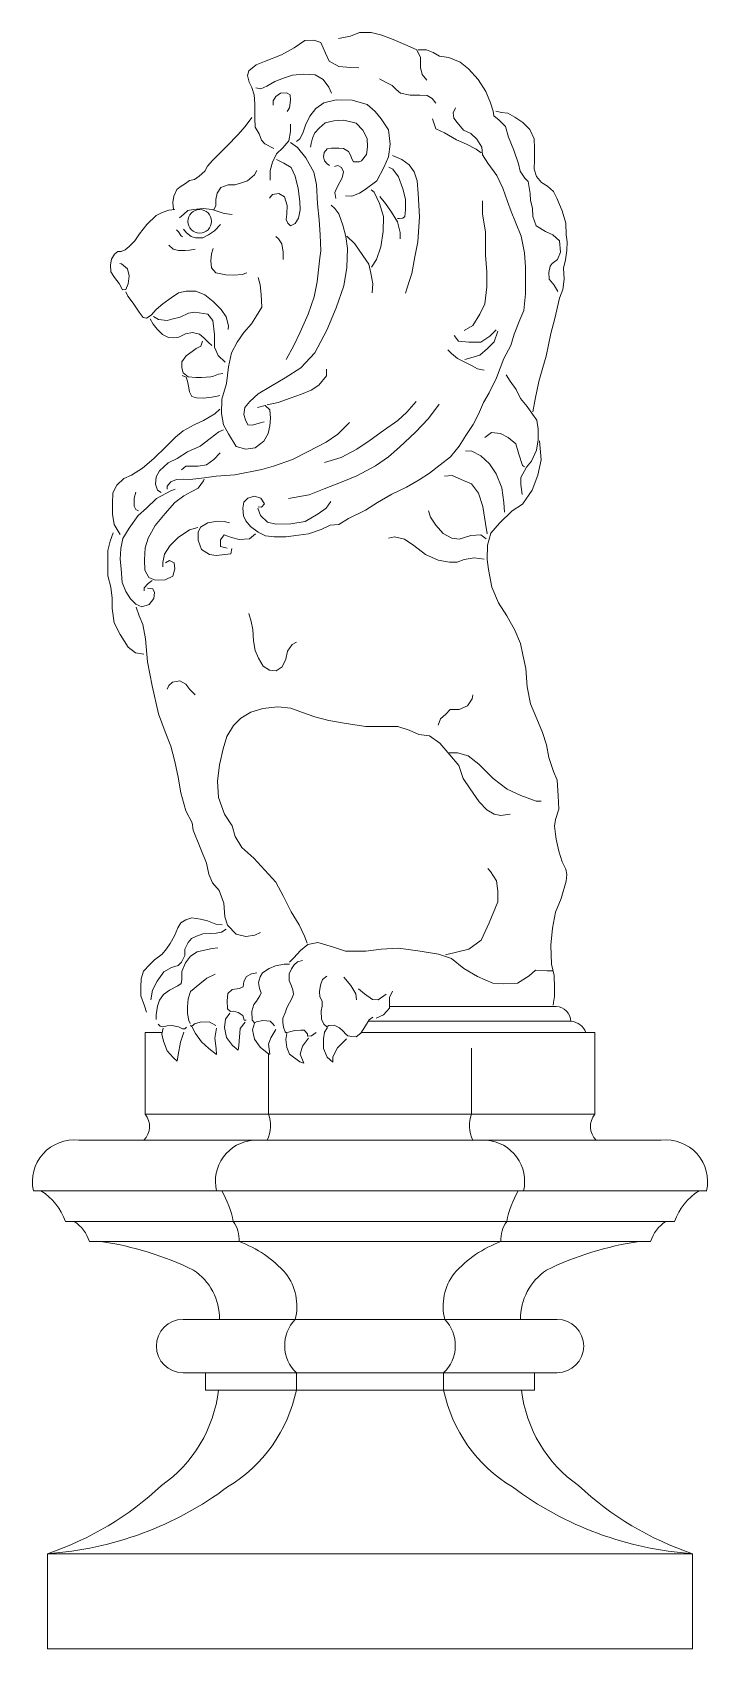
# Model space of a CAD drawing. Extents: x 23259 to 24153, y 21358 to 22248.
# Drawn here: x 23781 to 24152, y 21358 to 22248 of the extents above; entities that cross this region are included whole.
import ezdxf

# ---------------------------------------------------------------- set-up
doc = ezdxf.new("R2010")
doc.units = 0
doc.header["$MEASUREMENT"] = 0
doc.layers.add('www.cadpirate.com', color=7, linetype='CONTINUOUS', lineweight=5)

# ---------------------------------------------------------------- blocks, each defined once
blk = doc.blocks.new('A$C6BB95B9E')
at = {"layer": 'www.cadpirate.com'}
for p, q in [((809.57, 353.57), (717.82, 353.57)), ((583.25, 294.34), (583.25, 339.23)), ((592.71, 339.23), (583.25, 339.23)), ((661.25, 339.23), (660.85, 339.23)), ((830.91, 339.23), (702.3, 339.23)), ((817.67, 345.48), (706.14, 345.48)), ((830.91, 294.34), (830.91, 339.23)), ((763.03, 294.34), (763.03, 330.72)), ((651.13, 294.34), (651.13, 327.55)), ((707.08, 294.34), (583.25, 294.34)), ((707.08, 294.34), (830.91, 294.34)), ((707.08, 280), (546.75, 280)), ((707.08, 280), (867.41, 280)), ((707.08, 252.11), (521.77, 252.11)), ((707.08, 252.11), (892.39, 252.11)), ((707.08, 235.23), (539.4, 235.23)), ((707.08, 235.23), (874.76, 235.23)), ((707.08, 224.22), (552.62, 224.22)), ((707.08, 224.22), (861.54, 224.22)), ((707.08, 181.28), (604.15, 181.28)), ((707.08, 181.28), (810.01, 181.28)), ((707.08, 151.93), (604.15, 151.93)), ((616.52, 142.39), (616.52, 151.93)), ((666.57, 142.39), (666.57, 151.93)), ((707.08, 151.93), (810.01, 151.93)), ((747.59, 142.39), (747.59, 151.93)), ((797.63, 142.39), (797.63, 151.93)), ((707.08, 142.39), (616.52, 142.39)), ((707.08, 142.39), (797.63, 142.39)), ((884.58, 52.28), (529.58, 52.28)), ((529.58, 52.28), (529.58, 0)), ((884.58, 0), (884.58, 52.28)), ((529.58, 0), (884.58, 0))]:
    blk.add_line(p, q, dxfattribs=at)
for points in [[(689.74, 886.54), (696.26, 887.96), (701.35, 890), (707.66, 890), (713.57, 888.37), (719.88, 886.13), (727.62, 882.67), (732.92, 880.44), (734.95, 876.16), (734.95, 870.67), (735.77, 866.8), (738.41, 863.75)], [(654.15, 826.07), (649.28, 828.61), (647.34, 830.71), (646.05, 834.1), (643.95, 837.81), (643.63, 842.65), (643.63, 847.98), (643.69, 850.68), (643.28, 855.57), (642.06, 859.64), (640.64, 862.49), (639.62, 866.15), (640.43, 868.8), (644.51, 872.05), (648.99, 873.88), (658.35, 877.55), (665.28, 881.41), (671.19, 885.48), (676.07, 885.69), (679.94, 884.46), (682.59, 878.56), (684.63, 874.09), (689.92, 871.24), (696.44, 870.63), (700.92, 870.42)], [(733.56, 880.45), (738.18, 880.45), (741.78, 878.91), (745.37, 876.86), (750.51, 876.09), (756.67, 873.52), (761.29, 869.93), (766.68, 864.03), (770.79, 857.36), (773.36, 851.2), (774.9, 846.58), (775.16, 844.02), (778.24, 841.71), (781.58, 838.12), (783.37, 832.22), (786.2, 825.03), (788.77, 817.59), (789.79, 813.49), (792.36, 809.64), (794.16, 807.84), (795.18, 801.17), (795.44, 797.33), (796.49, 793.16), (796.75, 788.54), (798.55, 783.41), (803.68, 780.33), (807.79, 778.54), (811.39, 775.2), (811.9, 769.04), (810.36, 764.94), (807.28, 762.63), (806.27, 761.21), (805.45, 757.75), (805.78, 754.12), (808.42, 750.82), (810.4, 747.35)], [(644.32, 859.41), (647, 858.83), (650.26, 860.36), (654.67, 862.85), (659.46, 864.77), (664.45, 866.49), (670.58, 866.88), (676.91, 866.68), (681.32, 864), (684.39, 859.79), (685.92, 856.53)], [(712.23, 864.36), (715.67, 862.64), (719.28, 860.75), (721.51, 858.52), (723.91, 856.46), (729.24, 855.43), (734.56, 855.43), (738.51, 855.26), (741.26, 853.54), (743.32, 850.97)], [(653.71, 849.83), (653.71, 852.32), (655.25, 854.62), (657.74, 856.53), (661.19, 856.72), (663.11, 855.57), (663.3, 852.7), (662.72, 848.49), (661.57, 846.38)], [(754.15, 848.39), (752.94, 845.65), (753.29, 842.73), (755.01, 840.33), (758.61, 836.21), (762.56, 834.32), (765.83, 831.23), (768.58, 826.77), (769.09, 822.48), (772.01, 818.01), (776.82, 811.15), (780.14, 804.2), (782.72, 796.82), (784.78, 791.33), (787.19, 785.49), (790.28, 777.77), (792.17, 768.67), (792.69, 760.69), (792.69, 745.93), (791.83, 736.83), (789.6, 731.68), (786.51, 723.79), (784.62, 717.61), (780.66, 710.48), (776.71, 699.67), (772.59, 691.43), (769.5, 686.11), (766.73, 679.69), (763.81, 674.03), (759.86, 668.02), (756.08, 662.19), (751.45, 656.35), (745.78, 651.89), (739.76, 647.26), (734.22, 643.57), (727.18, 639.63), (719.11, 635.68), (711.2, 631.04), (704.68, 626.92), (695.23, 622.29), (689.9, 619.03), (685.09, 618.69), (680.28, 616.28), (673.24, 613.88), (667.74, 613.19), (660.77, 612.12), (654.24, 612.12), (649.6, 612.81), (645.48, 614.7), (641.36, 617.96), (638.78, 621.05), (637.41, 623.8), (637.06, 627.91), (637.58, 631.35), (639.81, 633.58), (643.59, 634.61), (647.03, 633.58), (649.09, 630.32), (647.37, 628.6), (645.48, 628.77)], [(666.58, 829.85), (668.51, 831.4), (670.07, 834.49), (671.62, 838.95), (673.94, 843.79), (677.24, 848.05), (681.7, 851.15), (688.48, 852.89), (697.21, 852.7), (705.54, 850.18), (710, 846.5), (713.3, 842.44), (717.17, 836.24), (718.14, 828.49), (717.17, 821.52), (714.65, 815.51), (710.78, 808.15), (704.38, 803.5), (701.28, 801.37), (697.01, 799.82), (693.52, 800.02)], [(776.28, 846.54), (779.46, 845.79), (783.03, 845.41), (786.78, 843.35), (791.28, 840.35), (795.03, 836.42), (797.47, 831.36), (797.65, 826.3), (797.65, 819.75), (797.47, 814.69), (798.78, 810.56), (801.4, 807.38), (804.78, 805.32), (807.99, 802.42), (809.87, 798.67), (812.87, 791.74), (814.93, 784.99), (815.12, 778.44), (815.68, 774.69), (815.49, 769.82), (814.74, 764.76), (813.62, 760.08), (813.99, 754.08), (813.24, 748.46), (811.37, 743.59), (808.74, 732.42), (806.68, 724.18), (804.05, 711.63), (802.18, 705.54), (799.93, 697.67), (798.05, 687.93), (796.74, 681)], [(641.97, 843.16), (638.28, 838.23), (634.27, 833.61), (628.42, 827.46), (620.4, 819.45), (617.63, 816.37), (616.09, 813.6), (613.01, 810.83), (610.54, 808.98), (607.77, 808.37), (605.61, 806.83), (602.53, 804.98), (600.68, 803.44), (599.14, 799.75), (598.53, 796.36), (598.84, 792.36)], [(652.18, 808.64), (652.18, 814.01), (653.33, 818.6), (655.63, 823.01), (659.08, 826.46), (662.34, 830.29), (663.3, 835.46), (663.3, 839.48)], [(674.33, 826.75), (674.72, 828.88), (675.49, 831.78), (676.66, 834.69), (679.18, 837.21), (682.47, 840.11), (687.12, 841.27), (692.75, 841.66), (699.53, 839.92), (703.21, 836.04), (705.54, 831.59), (705.74, 826.94), (705.15, 822.68), (702.44, 819.19), (701.08, 818.61), (697.98, 818.61), (697.21, 819.97), (696.43, 822.29), (695.27, 824.42), (692.55, 825.97), (689.84, 826.17), (685.96, 826.17), (683.44, 825.78), (681.89, 823.84), (681.5, 821.52), (682.08, 819.19), (683.44, 817.64), (684.8, 816.67)], [(741.45, 842.38), (743.39, 836.94), (748.06, 834.61), (754.67, 830.72), (760.11, 828.39), (765.55, 825.67), (768.28, 823.73)], [(663.3, 829.33), (667.13, 826.65), (671.73, 820.9), (676.14, 813.05), (677.68, 806.15), (678.27, 795.55), (679.03, 786.74), (679.61, 778.5), (679.99, 769.69), (679.42, 765.86), (678.08, 752.54), (676.35, 744.3), (673.09, 734.73), (668.68, 724.96), (665.21, 717.56), (661, 709.9)], [(655.53, 819.91), (659.6, 817.97), (663.67, 815.65), (665.8, 810.81), (667.55, 804.03), (668.51, 796.86), (668.71, 792.21), (667.74, 787.76), (665.92, 784.73), (663.36, 783.45), (661.83, 784.97), (660.95, 786.98), (661.34, 789.89), (661.54, 794.73), (659.98, 799.38), (656.88, 801.32), (653.39, 800.74), (651.84, 798.61)], [(719.45, 822.22), (724.68, 820.05), (728.65, 816.99), (731.36, 813.2), (732.98, 808.15), (733.53, 801.3), (734.25, 788.32), (733.35, 774.61), (731.72, 766.32), (730.1, 757.3), (728.47, 752.25), (726.67, 746.3)], [(621.08, 792.46), (622.25, 794.47), (622.25, 798), (622.93, 801.52), (624.94, 804.55), (628.97, 806.06), (632.67, 806.06), (635.86, 806.9), (639.73, 808.24), (643.59, 811.6), (644.77, 813.95)], [(687.51, 816.09), (689.45, 816.67), (691.39, 815.51), (692.55, 813.19), (691.78, 809.9), (690.42, 807.57), (688.87, 804.47), (687.71, 801.76), (688.29, 798.47)], [(717.46, 815.73), (719.63, 814.64), (722.7, 810.5), (725.22, 803.82), (726.67, 798.23), (726.67, 792.28), (726.31, 788.68), (725.22, 787.6), (723.06, 787.42), (722.16, 787.42)], [(707.87, 760.71), (710.58, 764.86), (713.11, 771.89), (714.37, 780.37), (714.55, 788.66), (712.38, 795.7), (709.32, 802.01), (707.69, 803.27)], [(599.74, 792.4), (596.41, 792.08), (592.59, 790.81), (589.41, 789.06), (584.32, 784.14), (580.19, 779.06), (577.65, 775.24), (574.47, 772.07), (572.24, 770.32), (570.02, 769.37), (568.27, 769.37), (566.36, 767.78), (564.77, 765.08), (564.3, 762.06), (564.45, 758.09), (566.52, 755.07), (569.06, 751.74), (570.81, 748.24), (572.72, 748.4), (573.99, 751.58), (574.47, 755.87), (573.52, 759.84), (570.34, 762.54), (569.38, 762.7)], [(602.26, 787.93), (604.61, 789.94), (606.8, 791.95), (609.82, 792.46), (615.2, 792.96), (620.24, 792.46), (626.79, 790.28), (631.16, 789.77)], [(648.87, 675.6), (646.06, 674.76), (642.41, 673.64), (639.89, 673.92), (638.49, 676.72), (637.64, 679.52), (638.21, 683.45), (641.01, 686.81), (645.5, 691.02), (652.23, 694.94), (660.37, 699.71), (669.07, 705.31), (676.64, 713.44), (683.38, 726.06), (688.43, 738.39), (692.64, 750.45), (694.32, 760.54), (694.6, 770.91), (693.8, 777.66), (692.17, 783.79), (690.01, 790.11), (687.66, 792.99), (685.67, 794.79)], [(712.41, 799.68), (715.66, 795.71), (718.91, 791.02), (722.16, 785.61), (723.6, 779.84), (723.6, 776.24)], [(769.05, 797.31), (769.05, 789.93), (770.61, 780.22), (770.61, 767.39), (771.39, 758.07), (771.39, 749.91), (770.22, 740.59), (767.5, 734.76), (763.61, 728.54), (758.94, 725.82)], [(604.44, 781.55), (606.12, 779.53), (608.64, 777.52), (611, 776.85), (615.03, 776.85), (618.22, 778.53), (621.41, 780.71), (624.77, 784.23)], [(600.58, 781.21), (601.59, 780.2), (602.93, 778.19), (603.94, 777.35)], [(655.19, 777.65), (656.78, 776.29), (658.6, 773.56), (659.28, 769.01), (659.28, 764.92)], [(694.34, 777.84), (698.67, 773.52), (703.18, 767.03), (706.43, 762.34), (707.51, 757.47), (708.59, 751.52), (708.23, 746.65)], [(596.38, 772.82), (598.73, 770.64), (601.76, 769.96), (605.28, 769.96), (607.8, 770.13), (610.83, 770.64)], [(620.83, 771.06), (619.92, 768.1), (619.47, 764.24), (619.92, 760.37), (622.2, 757.64), (627.66, 756.51), (632.21, 756.28), (636.76, 756.73), (639.26, 757.64)], [(645.5, 754.93), (646.62, 751.01), (647.18, 745.68), (647.46, 738.67), (644.66, 733.91), (641.85, 729.42), (637.64, 724.66), (634, 719.33), (630.91, 713.44), (629.23, 705.88), (628.1, 696.62), (625.58, 687.93), (625.3, 680.09), (626.42, 673.92), (629.23, 668.87), (633.44, 661.86), (638.77, 660.46), (643.82, 661.3), (648.59, 664.95), (651.11, 669.15), (651.95, 673.36), (652.23, 677.56), (651.95, 682.05), (649.43, 684.57), (645.22, 683.45)], [(572.65, 747.08), (573.86, 744.68), (576.66, 740.88), (580.07, 735.87), (582.27, 733.07), (584.08, 732.67), (586.68, 734.27), (589.29, 737.47), (593.1, 740.48), (597.7, 743.88), (601.71, 746.48), (605.92, 747.49), (611.13, 747.49), (616.14, 745.48), (620.75, 741.88), (625.16, 737.47), (627.97, 733.27), (629.17, 728.46), (628.97, 726.46)], [(586.03, 732.18), (587.79, 729.4), (589.84, 726.48), (592.91, 723.7), (596.13, 721.94), (598.91, 721.8), (601.84, 722.09), (605.5, 723.99), (609.45, 724.72), (613.25, 723.85), (615.59, 721.8), (618.08, 719.46), (619.98, 717.56)], [(587.87, 733.62), (590.68, 731.82), (595.49, 731.42), (598.09, 732.02), (602.5, 733.22), (607.11, 735.43), (610.72, 735.83), (617.73, 734.83), (620.54, 731.42), (621.54, 723.61), (621.54, 716.6), (623.55, 712), (627.35, 708.39)], [(753.49, 723.16), (755.74, 719.91), (761.49, 719.41), (768, 719.41), (773, 722.66), (776.5, 726.16)], [(777.5, 725.41), (775.5, 719.66), (771.75, 715.91), (767.5, 712.16), (761.24, 710.41), (759.24, 709.91)], [(614.81, 719.99), (613.89, 717.23), (611.38, 715.91), (609.14, 714.2), (605.98, 711.83), (603.47, 708.54), (603.47, 705.24), (604.26, 702.48), (607.03, 700.37), (611.12, 699.98), (614.28, 699.98), (619.55, 700.37), (620.87, 700.64), (623.77, 701.82), (626.01, 702.22)], [(749.99, 715.16), (751.99, 713.16), (755.24, 710.41), (758.99, 708.66), (763.24, 706.41), (766.25, 704.66), (770, 703.91)], [(650.55, 684.85), (656.44, 686.25), (663.18, 688.49), (669.35, 690.74), (674.68, 692.98), (678.89, 695.78), (683.1, 700.83), (683.1, 704.47)], [(603.74, 701.03), (605.85, 700.11), (606.64, 698), (607.16, 695.11), (607.69, 692.08), (609.01, 689.57), (611.51, 688.78), (615.2, 688.52), (619.95, 689.18), (622.98, 689.71), (624.43, 689.97)], [(782.07, 701.37), (784.22, 697.84), (787.56, 693.33), (789.91, 688.43), (793.64, 683.92), (796.59, 679.8), (798.94, 676.47), (799.72, 671.57), (799.72, 665.69), (798.74, 660), (796, 653.93), (793.25, 650.59), (790.11, 644.91), (790.11, 640.99), (790.9, 635.5)], [(682.07, 653.1), (691.13, 655.94), (699.83, 660.55), (707.11, 665.52), (714.57, 670.67), (722.38, 676.35), (727.35, 680.78), (732.5, 686.64)], [(569.51, 613.56), (566.32, 618.94), (565.32, 624.71), (565.32, 630.49), (565.52, 636.47), (567.71, 640.65), (571.5, 644.24), (575.89, 646.23), (581.87, 650.02), (588.05, 655.4), (594.83, 661.97), (600.02, 667.15), (604.2, 670.54), (610.38, 673.92), (615.37, 676.31), (621.75, 679.9), (624.34, 682.49)], [(662.18, 633.41), (673.55, 635.36), (681.89, 638.55), (691.84, 642.46), (699.83, 645.83), (710.13, 651.33), (717.23, 656.3), (723.27, 661.62), (732.15, 669.78), (739.25, 677.41), (745.11, 685.22)], [(592.12, 636.56), (590.15, 637.82), (589.02, 641.2), (589.3, 645.28), (591.27, 648.52), (595.92, 653.02), (600.85, 655.27), (606.63, 658.93), (613.67, 662.17), (619.02, 666.39), (623.81, 670.05), (626.35, 671.04)], [(595.5, 638.53), (595.5, 640.07), (597.47, 642.47), (600.57, 643.73), (604.37, 644.01), (608.03, 643.73), (615.78, 644.72), (622.4, 645.56), (632.68, 646.27), (647.47, 649.22), (654.02, 651.2), (664.44, 654.72), (672.75, 658.94), (682.89, 664.29), (689.37, 668.8), (695.71, 675.13)], [(770.29, 666.87), (774.02, 669.61), (778.93, 669.02), (783.05, 666.87), (787.36, 663.34), (788.93, 657.65), (791.09, 651.57), (792.07, 650.79)], [(759.68, 659.54), (763.21, 659.35), (768.11, 656.8), (772.82, 652.48), (776.55, 646.99), (779.69, 639.15), (780.67, 631.12), (781.06, 625.82)], [(807.94, 354.32), (808.16, 355.84), (808.6, 359.1), (808.6, 363.89), (808.38, 370.64), (807.07, 376.96), (806.64, 387.4), (807.51, 396.77), (809.25, 405.47), (812.3, 413.09), (815.13, 422.67), (815.43, 426.32), (814.87, 429.26), (812.77, 433.32), (810.95, 439.2), (809.55, 445.78), (809.13, 448.51), (808.57, 452.85), (809.27, 456.63), (810.95, 462.23), (810.67, 469.51), (810.11, 478.19), (808.15, 482.95), (805.6, 490.69), (804.22, 497.75), (802.07, 504.41), (798.93, 512.06), (795.39, 520.29), (793.63, 529.7), (792.84, 539.7), (791.27, 547.15), (789.9, 553.53), (786.76, 560.79), (782.45, 568.63), (777.74, 575.88), (774.21, 584.51), (772.24, 594.31), (771.65, 599.75), (771.84, 607.59), (773.61, 614.26), (778.32, 619.75), (785.38, 626.61), (791.07, 630.14), (796.37, 637.98), (799.51, 646.21), (801.27, 654.64), (800.4, 665.07)], [(603.39, 649.08), (605.64, 651.05), (608.74, 651.19), (612.54, 651.19), (617.05, 651.9), (621.13, 654.85), (624.66, 658.51)], [(594.52, 597.98), (596.78, 599.2), (599.21, 597.98), (599.73, 594.51), (598.51, 590.52), (594.35, 588.61), (588.79, 588.26), (585.31, 589.82), (583.06, 593.82), (582.88, 599.54), (583.4, 606.14), (584.97, 611.52), (588.79, 618.46), (594.35, 625.05), (599.73, 631.13), (604.59, 634.77), (608.59, 637.03), (612.58, 638.94), (615.36, 643.1), (615.71, 643.97)], [(771.65, 613.86), (770.67, 619.55), (769.1, 628.96), (766.74, 636.21), (763.01, 641.31), (758.5, 643.27), (752.22, 646.01), (748.1, 645.62)], [(584.59, 583.98), (587.5, 583.64), (588.39, 581.63), (588.06, 578.28), (585.6, 574.93), (581.46, 573.71), (578.22, 575.05), (575.32, 578.06), (572.75, 582.08), (570.63, 587.1), (570.07, 594.58), (569.62, 599.83), (569.85, 605.81), (570.98, 611.29), (574.5, 616.92), (579.43, 623.96), (584.08, 628.04), (589.57, 633.39), (597.46, 637.61), (599.86, 638.46)], [(579.72, 626.56), (578.17, 627.27), (577.19, 629.1), (577.19, 630.93), (577.19, 633.46), (578.17, 636.84)], [(645.31, 627.91), (646.85, 623.97), (650.63, 620.36), (655.27, 619.16), (663.52, 619.33), (671.42, 620.71), (678.63, 624.83), (682.93, 627.91), (685.51, 631.69)], [(739.27, 626.61), (740.45, 623.08), (743.39, 618.57), (747.32, 614.06), (752.03, 611.51), (756.15, 610.92), (762.62, 612.88), (768.11, 613.28), (771.06, 611.12)], [(565.74, 614.42), (563.98, 609.9), (562.72, 604.63), (562.72, 597.84), (562.72, 590.81), (564.48, 584.53), (565.23, 578.5), (565.23, 572.73), (566.24, 564.94), (569.51, 558.41), (574.03, 551.38), (578.06, 548.36), (582.58, 547.61)], [(612.24, 617.42), (607.72, 616.03), (601.47, 611.86), (596.95, 607.18), (594, 602.67), (593.13, 598.15), (593.13, 595.72)], [(629.73, 619.83), (626.86, 620.6), (623.11, 620.83), (617.8, 619.83), (613.82, 617.62), (612.5, 614.75), (612.5, 610.45), (614.27, 605.26), (618.69, 602.5), (622.44, 601.95), (630.4, 602.94), (630.95, 605.7)], [(628.41, 605.92), (624.87, 606.8), (624.76, 610.56), (626.75, 613.32), (630.84, 611.88), (635.04, 610.67), (640.78, 611.11), (643.99, 613.87)], [(717.3, 611.51), (720.63, 612.3), (726.13, 610.92), (731.23, 607.4), (737.7, 602.49), (744.57, 599.36), (750.85, 598.18), (754.97, 598.18), (758.89, 599.75), (764.39, 600.73), (769.88, 599.95)], [(587.16, 588.11), (585.04, 586.54), (582.8, 584.09), (582.69, 582.41)], [(578.31, 573.45), (580.07, 568.68), (582.08, 563.91), (583.59, 556.12), (584.6, 543.31), (587.11, 530.25), (590.63, 514.68), (594.42, 504.75), (597.44, 496.96), (599.7, 488.42), (601.46, 479.88), (602.97, 471.34), (605.73, 461.3), (609.25, 454.77), (609.76, 450.75), (613.54, 441.08), (617.06, 432.54), (618.32, 426.51), (620.33, 421.74), (624.1, 417.47), (626.61, 410.44), (627.11, 402.9), (628.62, 398.38), (633.4, 393.36), (638.68, 392.1), (643.71, 392.86), (646.72, 394.36)], [(640.36, 570), (641.63, 565.68), (642.65, 561.11), (642.9, 555.02), (643.92, 549.68), (645.7, 545.37), (648.24, 541.05), (651.8, 538.76), (655.36, 538.51), (658.66, 540.54), (660.7, 544.86), (661.71, 549.18), (664.26, 552.99), (666.54, 554.26)], [(595.37, 528.35), (596.39, 530.38), (598.42, 532.16), (602.49, 532.92), (605.79, 531.14), (607.83, 528.1), (610.88, 525.3)], [(744.66, 508.54), (745.96, 511.92), (748.82, 514.51), (751.16, 517.11), (756.1, 517.11), (760.78, 519.19), (763.38, 523.08), (763.63, 525.16)], [(784.26, 459.51), (779.07, 458.71), (775.47, 459.51), (771.47, 461.91), (767.08, 466.3), (762.28, 473.48), (758.29, 479.07), (755.89, 486.26), (751.1, 492.25), (745.5, 498.64), (739.91, 502.63), (733.91, 503.43), (728.72, 505.82), (722.33, 507.82), (713.14, 507.82), (704.74, 507.82), (693.96, 509.41), (684.37, 511.01), (676.77, 513.01), (669.98, 515.4), (663.59, 517.8), (656.3, 518.54), (648.08, 517.77), (641.4, 515.71), (636, 512.38), (631.89, 508.27), (628.29, 502.36), (626.23, 495.43), (624.18, 486.7), (623.15, 477.71), (623.66, 468.72), (627, 459.48), (631.12, 453.06), (632.92, 447.15), (636.51, 441.24), (643.2, 435.34), (649.11, 428.66), (655.28, 422.13), (659.39, 414.17), (663.76, 405.69), (668.13, 398.5), (670.96, 392.34), (672.5, 388.49)], [(750.64, 493.22), (755.32, 493.22), (761.04, 491.66), (767.01, 486.99), (774.81, 479.2), (782.61, 473.23), (790.14, 469.85), (798.46, 466.74), (801.32, 466.74)], [(748.7, 382.06), (761.48, 385.25), (768.28, 390.04), (772.67, 399.63), (777.47, 411.2), (777.47, 417.19), (776.67, 422.78), (773.47, 427.97), (771.87, 429.57)], [(625.66, 398.48), (622.17, 398.89), (617.66, 400.73), (613.76, 401.76), (609.05, 402.37), (605.76, 401.35), (602.89, 399.71), (601.25, 396.84), (599.41, 392.53), (597.15, 388.23), (595.1, 385.36), (592.64, 382.49), (588.54, 379.21), (585.87, 376.76), (582.38, 373.07), (581.15, 368.76), (580.95, 364.26), (580.95, 359.54), (583, 354.01), (584.02, 350.53)], [(627.92, 396.22), (625.25, 394.58), (622.38, 393.97), (619.1, 393.76), (614.99, 393.56), (611.51, 392.33), (608.84, 391.1), (606.99, 388.85), (605.15, 385.16), (605.15, 381.67), (603.3, 377.99), (601.46, 376.14), (597.77, 375.12), (593.66, 372.66), (589.97, 367.53), (587.31, 362.62), (586.49, 357.29)], [(623.4, 385.98), (620.12, 385.57), (616.02, 384.54), (611.92, 383.72), (608.23, 381.26), (605.56, 377.58), (603.51, 372.86), (603.51, 368.35), (603.1, 366.3), (601.25, 365.07), (596.74, 362.62), (593.46, 360.16), (591.2, 357.08), (590.18, 353.8), (589.36, 349.09), (589.36, 346.43)], [(662.79, 378.07), (665.19, 380.46), (668.78, 384.45), (672.78, 387.65), (678.37, 388.85), (686.36, 386.45), (693.56, 384.06), (704.74, 384.06), (713.14, 385.25), (722.73, 385.65), (734.71, 384.06), (744.7, 382.46), (751.89, 380.06), (758.69, 374.47), (766.28, 370.08), (774.67, 366.49), (780.66, 366.09), (788.26, 366.49), (794.65, 370.48), (798.25, 373.68), (804.64, 373.28), (807.84, 373.28)], [(662.85, 376.87), (659.91, 376.87), (655.09, 376.04), (651.53, 374.57), (647.96, 372.06), (646.7, 369.96), (645.65, 366.82), (646.28, 363.47), (647.12, 361.16), (646.49, 359.48), (644.61, 356.55), (643.14, 354.67), (642.09, 351.1), (642.3, 346.08), (643.56, 344.61), (644.61, 345.24), (648.17, 345.87), (652.16, 345.45), (653.62, 343.98), (654.46, 342.93)], [(669.98, 378.97), (667.25, 378.13), (665.37, 376.46), (663.9, 374.36), (662.64, 371.64), (662.64, 367.86), (663.9, 364.72), (664.53, 362.84), (664.95, 360.32), (664.32, 358.44), (662.85, 355.71), (661.38, 352.78), (660.33, 350.06), (659.08, 347.12), (659.08, 344.82), (659.49, 342.3), (660.33, 339.58), (660.96, 339.16), (663.48, 339.79), (665.79, 340.42), (668.93, 340.63), (670.82, 340.63), (672.71, 338.53), (672.65, 337.2), (674.83, 337.37), (677.52, 339.22)], [(621.76, 371.43), (617.25, 369.17), (613.35, 366.1), (608.23, 361.8), (606.99, 357.9), (606.58, 353.39), (606.58, 349.71), (607.41, 345.81), (608.02, 344.17)], [(644.82, 372.06), (641.88, 371.64), (639.15, 370.17), (637.69, 367.45), (637.27, 364.51), (635.17, 363.47), (631.19, 363.05), (628.88, 360.74), (628.46, 356.76), (628.67, 352.36), (630.35, 350.89), (632.02, 351.1), (634.54, 350.27), (637.06, 348.59), (637.9, 346.08), (638.94, 346.08)], [(683.24, 370.31), (680.89, 368.46), (679.88, 365.27), (679.37, 361.9), (679.54, 358.88), (680.72, 356.53), (680.72, 353.84), (680.21, 351.15), (680.38, 346.61), (681.73, 343.92), (683.24, 342.41), (684.42, 343.08), (687.28, 343.25), (690.31, 341.91), (692.32, 340.06), (693.84, 338.38), (694.85, 337.37), (697.03, 337.04), (699.39, 336.87), (702.08, 338.88), (704.6, 342.92), (706.62, 346.28), (708.64, 347.79)], [(692.66, 369.68), (696.57, 365.1), (699.29, 360.51), (699.63, 357.28)], [(715.95, 360.34), (711.53, 357.28), (708.47, 357.45), (704.05, 360.51), (700.82, 363.4)], [(710.51, 347.26), (714.59, 348.95), (717.82, 352.69), (717.82, 358.47), (719.52, 362.04)], [(629.93, 349.97), (627.57, 346.61), (627.07, 342.08), (628.08, 336.53), (631.44, 332.16), (634.47, 329.64), (634.81, 332.16), (635.65, 341.4), (638.34, 344.93)], [(590.55, 343.89), (591.61, 342.83), (593.08, 342.43), (595.35, 342.96), (598.02, 343.23), (601.75, 342.43), (603.89, 341.23), (605.09, 341.23), (606.15, 342.16)], [(593.21, 341.63), (592.55, 338.43), (593.48, 334.43), (595.35, 329.23), (598.82, 325.5), (600.95, 323.5), (601.48, 326.97), (602.82, 334.03), (604.69, 339.5)], [(608.21, 343.29), (608.88, 342.62), (609.64, 343.1), (610.5, 344.05), (613.55, 345), (618.5, 345.1), (622.13, 343.2)], [(609.26, 342.24), (611.07, 338.72), (614.31, 334.06), (618.31, 330.44), (622.51, 327.11), (622.41, 330.53), (621.74, 336.25), (622.51, 341.58)], [(643.55, 344.43), (642.37, 340.73), (643.55, 335.69), (646.58, 331.15), (651.46, 327.29), (651.96, 327.29), (651.12, 332.83), (652.46, 336.36), (655.16, 340.9)], [(661.21, 338.72), (660.71, 335.36), (661.21, 330.99), (662.72, 327.29), (668.44, 323.09), (670.63, 322.42), (668.61, 327.29), (669.96, 331.83), (673.15, 336.2)], [(683.75, 342.08), (682.06, 339.39), (681.39, 335.86), (681.39, 330.48), (683.41, 325.78), (686.61, 322.92), (686.61, 325.95), (689.13, 330.82), (694.17, 335.86)]]:
    blk.add_lwpolyline(points, dxfattribs=at)
blk.add_circle((613.34, 785.93), 6.51, dxfattribs=at)
for centre, radius, start, end in [((809.15, 345.05), 8.53, 2.87823, 87.17119), ((816.98, 335.95), 9.55, 20.08273, 85.86373), ((575.11, 287.53), 10.62, 314.83981, 39.94093), ((635.1, 287.89), 17.28, 332.84682, 21.93392), ((779.06, 287.89), 17.28, 158.06608, 207.15318), ((839.05, 287.53), 10.62, 140.05907, 225.16019), ((544.23, 257.12), 23.01, 83.7347, 192.57599), ((644.79, 257.26), 22.82, 94.59344, 193.02881), ((769.37, 257.26), 22.82, 346.97119, 85.40656), ((869.93, 257.12), 23.01, 347.42401, 96.2653), ((509.17, 224.9), 31.95, 18.86714, 58.39625), ((577.76, 224.39), 55.15, 11.33681, 30.17354), ((836.4, 224.39), 55.15, 149.82646, 168.66319), ((904.99, 224.9), 31.95, 121.60375, 161.13286), ((533.98, 218.67), 19.45, 16.60472, 58.39678), ((618.53, 225.46), 16.51, 355.71395, 36.29861), ((795.63, 225.46), 16.51, 143.70139, 184.28605), ((880.18, 218.67), 19.45, 121.60322, 163.39528), ((533.11, 50.36), 175.78, 64.0925, 81.5407), ((612.09, 162.98), 65.38, 41.92951, 69.49445), ((802.07, 162.98), 65.38, 110.50555, 138.07049), ((881.05, 50.36), 175.78, 98.4593, 115.9075), ((591.93, 181.59), 32.34, 359.46272, 56.22844), ((636.6, 188.47), 30.23, 346.2442, 37.03025), ((777.56, 188.47), 30.23, 142.96975, 193.7558), ((822.23, 181.59), 32.34, 123.77156, 180.53728), ((604.15, 166.61), 14.68, 90, 270), ((680.71, 166.9), 20.6, 135.71694, 226.64009), ((733.45, 166.9), 20.6, 313.35991, 44.28306), ((810.01, 166.61), 14.68, 270, 90), ((549.64, 150.87), 74.49, 304.90594, 353.46262), ((586.45, 159.17), 81.85, 301.07, 348.16723), ((827.71, 159.17), 81.85, 191.83277, 238.93), ((864.51, 150.87), 74.49, 186.53738, 235.09406), ((473.43, 217.29), 174.3, 288.79293, 312.98444), ((516.67, 239.02), 187.18, 273.95581, 306.76243), ((897.49, 239.02), 187.18, 233.23757, 266.04419), ((940.73, 217.29), 174.3, 227.01556, 251.20707)]:
    blk.add_arc(centre, radius, start, end, dxfattribs=at)

msp = doc.modelspace()

# ---------------------------------------------------------------- block references
at = {"layer": 'www.cadpirate.com'}
msp.add_blockref('A$C6BB95B9E', (23259.37, 21358.47), dxfattribs=at)

doc.saveas('drawing.dxf')
